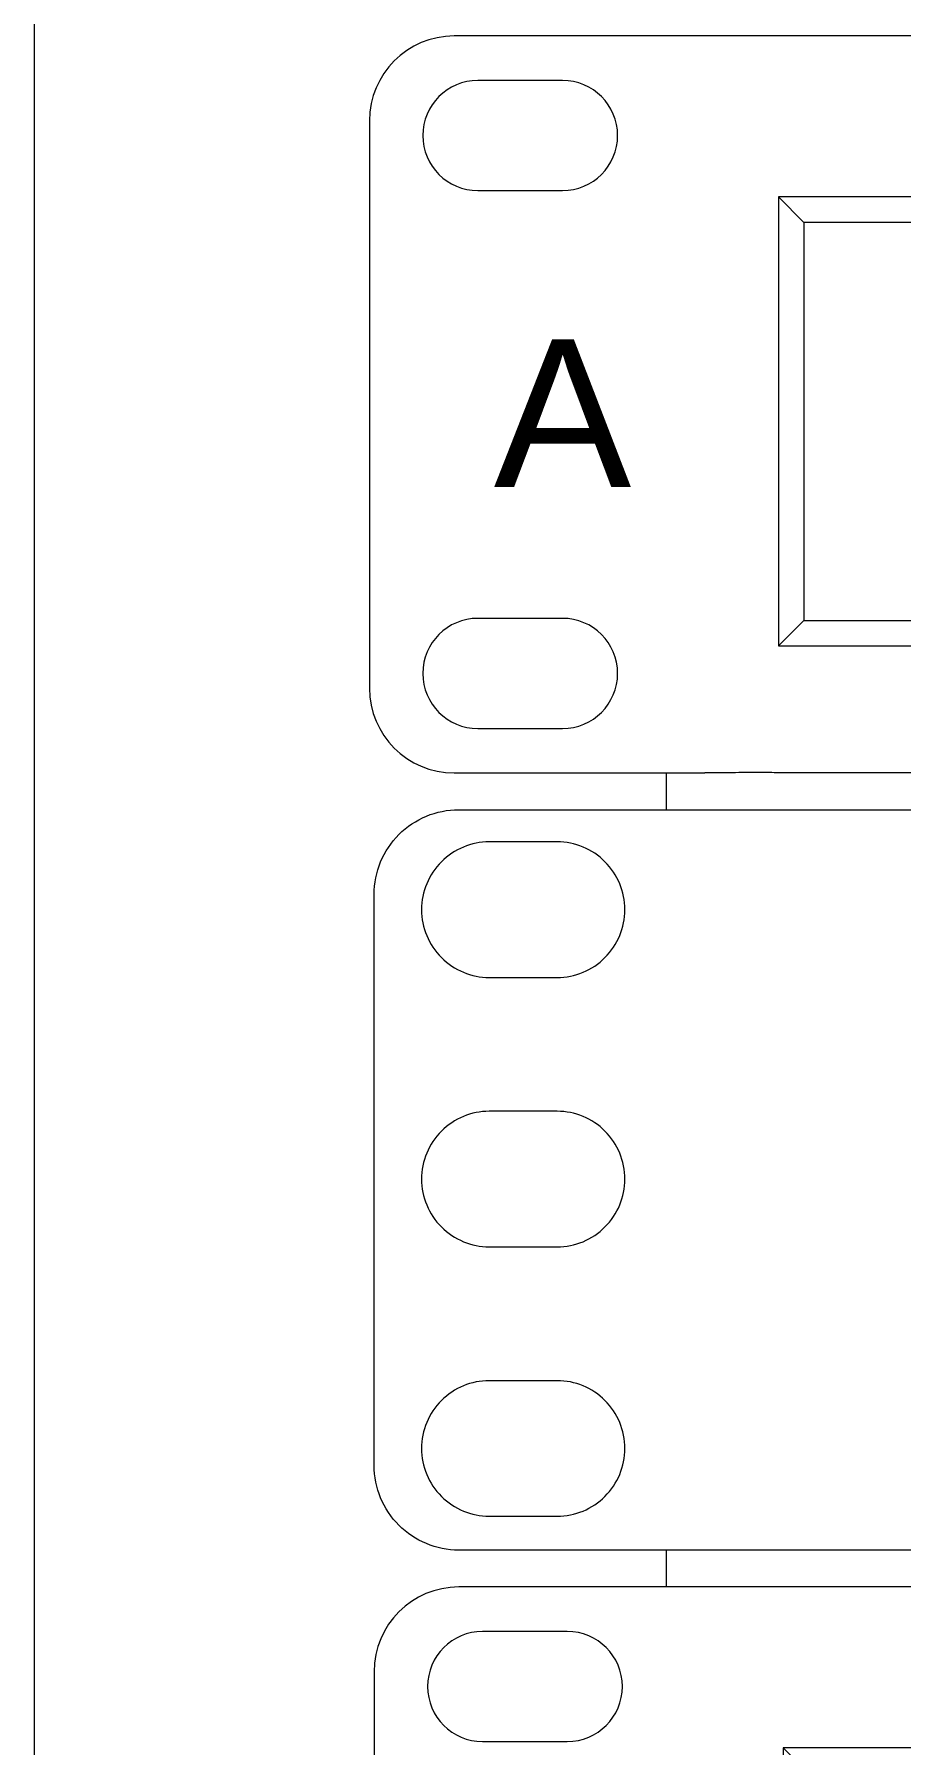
# Model space of a CAD drawing. Header units: millimetres. Extents: x 1256 to 2931, y 3298 to 3694.
# Drawn here: x 2044.6 to 2050.48, y 3459.18 to 3470.78 of the extents above; entities that cross this region are included whole.
import ezdxf

# ---------------------------------------------------------------- set-up
doc = ezdxf.new("R2010")
doc.units = ezdxf.units.MM
doc.layers.get('0').update_dxf_attribs({"color": 250, "lineweight": 5})
for name, color, linetype, lineweight in [('(B) 1U - NVR', 250, 'Continuous', 5), ('(C)1U - Gestion Cable', 250, 'Continuous', 5), ('Rack 1 - 2', 250, 'Continuous', 5)]:
    doc.layers.add(name, color=color, linetype=linetype, lineweight=lineweight)
doc.styles.get("Standard").update_dxf_attribs({"font": 'Arial.ttf'})

# ---------------------------------------------------------------- blocks, each defined once
blk = doc.blocks.new('1U - Patch Panel 24P RJ45')
at = {"color": 250, "linetype": 'Continuous', "lineweight": 5}
for p, q in [((23057.508, 734.668), (23043.792, 734.668)), ((23468.04, 734.668), (23057.508, 734.668)), ((23049.723, 732.235), (23045.09, 732.235)), ((23039.159, 730.034), (23039.159, 698.989)), ((23045.09, 726.211), (23049.723, 726.211)), ((23161.716, 725.864), (23061.539, 725.864)), ((23061.539, 725.864), (23061.539, 701.306)), ((23061.539, 725.864), (23062.929, 724.474)), ((23160.326, 724.474), (23062.929, 724.474)), ((23062.929, 724.474), (23062.929, 702.696)), ((23049.723, 702.812), (23045.09, 702.812)), ((23061.539, 701.306), (23062.929, 702.696)), ((23062.929, 702.696), (23160.326, 702.696)), ((23061.539, 701.306), (23161.716, 701.306)), ((23045.09, 696.788), (23049.723, 696.788)), ((23043.792, 694.356), (23057.508, 694.356)), ((23463.87, 694.356), (23061.678, 694.356))]:
    blk.add_line(p, q, dxfattribs=at)
for centre, radius, start, end in [((23043.792, 730.034), 4.634, 90, 180), ((23045.09, 729.223), 3.012, 90, 270), ((23049.723, 729.223), 3.012, 270, 90), ((23045.09, 699.8), 3.012, 90, 270), ((23049.723, 699.8), 3.012, 270, 90), ((23043.792, 698.989), 4.634, 180, 270)]:
    blk.add_arc(centre, radius, start, end, dxfattribs=at)
at = {"color": 250, "linetype": 'Continuous', "lineweight": 5, "start_tangent": (-0.999429, 0.033791), "end_tangent": (-1, -0.000961)}
blk.add_spline([(23061.678, 694.36), (23060.671, 694.379), (23059.183, 694.37), (23057.508, 694.356)], degree=3, dxfattribs=at)
blk = doc.blocks.new('1U - Peine Cable Rack')
at = {"layer": '(C)1U - Gestion Cable'}
for points in [[(-5.8, 37.7), (466.8, 37.7, -0.414214), (471.8, 32.7), (471.8, -1, -0.414214), (466.8, -6), (-5.8, -6, -0.414214), (-10.8, -1), (-10.8, 32.7, -0.414214)], [(-4, 27.8), (0, 27.8, 0.414214), (4, 31.8), (4, 31.8, 0.414214), (0, 35.8), (-4, 35.8, 0.414214), (-8, 31.8), (-8, 31.8, 0.414214)], [(-4, 11.9), (0, 11.9, 0.414214), (4, 15.9), (4, 15.9, 0.414214), (0, 19.9), (-4, 19.9, 0.414214), (-8, 15.9), (-8, 15.9, 0.414214)], [(-4, -4), (0, -4, 0.414214), (4, 0), (4, 0, 0.414214), (0, 4), (-4, 4, 0.414214), (-8, 0), (-8, 0, 0.414214)]]:
    blk.add_lwpolyline(points, format="xyb", close=True, dxfattribs=at)

msp = doc.modelspace()

# ---------------------------------------------------------------- linework, layer by layer
msp.add_line((2048.89, 3465.774), (2048.89, 3465.524))
at = {"layer": 'Rack 1 - 2'}
for p, q in [((2044.604, 3506.239), (2044.604, 3446.239)), ((2048.89, 3460.505), (2048.89, 3460.253))]:
    msp.add_line(p, q, dxfattribs=at)

# ---------------------------------------------------------------- block references
for name, p, xscale, yscale, zscale in [('1U - Patch Panel 24P RJ45', (-809.344, 3379.693), 0.1239725185703523, 0.1239725185703523, 0.1239725185703523), ('1U - Peine Cable Rack', (2048.151, 3461.193), 0.1149004857262601, 0.1149004857262601, 0.1149004857262601), ('1U - Patch Panel 24P RJ45', (-809.312, 3369.175), 0.1239725185703523, 0.1239725185703523, 0.1239725185703523)]:
    msp.add_blockref(name, p, dxfattribs=dict(xscale=xscale, yscale=yscale, zscale=zscale))

# ---------------------------------------------------------------- texts
at = {"layer": '(B) 1U - NVR', "insert": (2047.689, 3468.714), "char_height": 1, "attachment_point": 1}
msp.add_mtext_dynamic_manual_height_columns('\\pi0.03308;A', width=1, gutter_width=12.5, heights=[1], dxfattribs=at)

doc.saveas('drawing.dxf')
